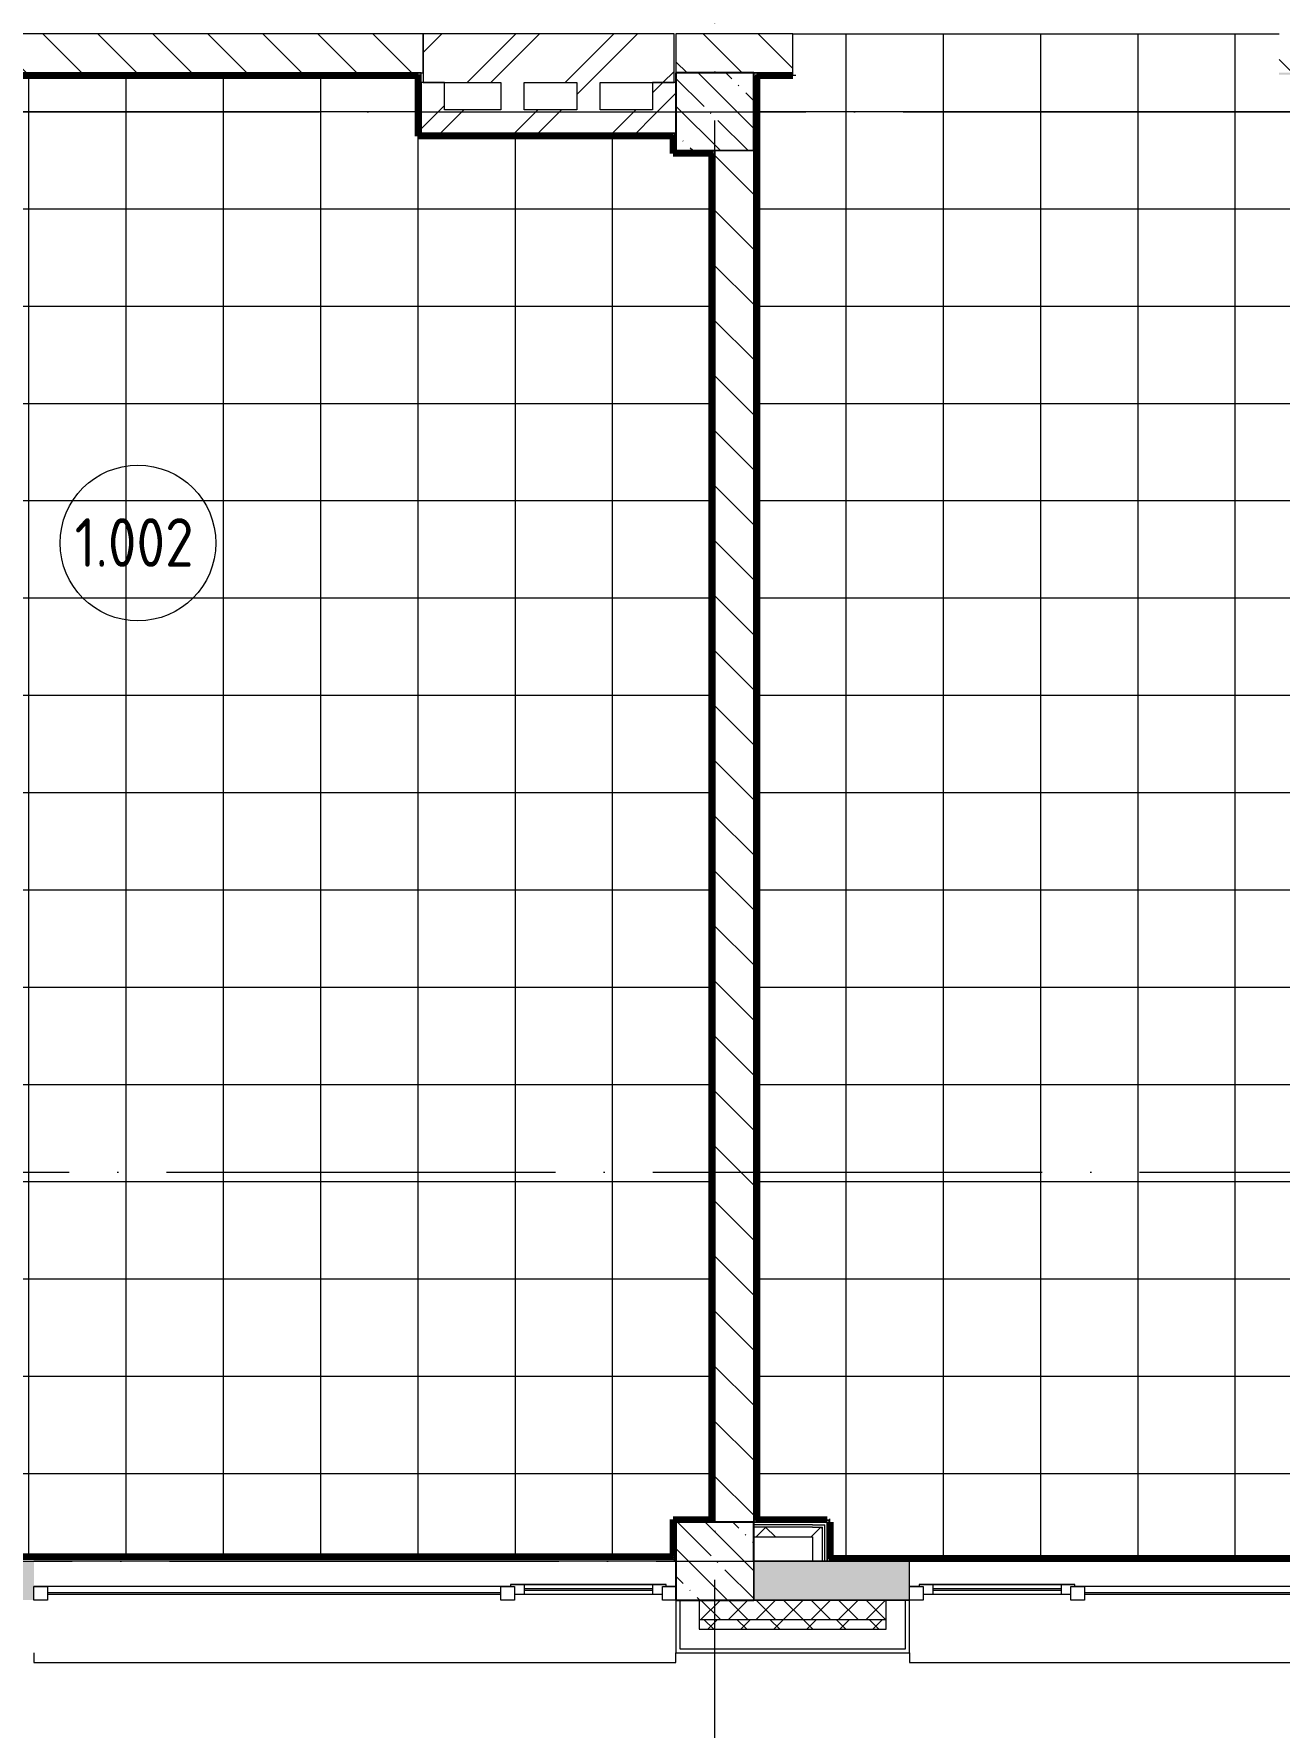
# Model space of a CAD drawing. Header units: millimetres. Extents: x -4370 to 196781, y -4577 to 61202.
# Drawn here: x 23250 to 29650, y 42672 to 51375 of the extents above; entities that cross this region are included whole.
import ezdxf

# ---------------------------------------------------------------- set-up
doc = ezdxf.new("R2010")
doc.units = ezdxf.units.MM
doc.linetypes.add('ADSK_Линия сетки', pattern=[2500, 2000, -250, 0, -250])
for name, color, linetype, lineweight in [('A-AREA-____-IDEN', 2, 'Continuous', 20), ('A-FLOR-____-OTLN', 192, 'Continuous', 9), ('A-FLOR-____-PATT', 8, 'Continuous', 9), ('A-GLAZ-____-MCUT', 151, 'Continuous', 9), ('A-GLAZ-____-OTLN', 151, 'Continuous', 9), ('A-WALL-____-MCUT', 113, 'Continuous', 9), ('A-WALL-____-PATT', 111, 'Continuous', 9), ('A-WALL-FNSH-MCUT', 113, 'Continuous', 9), ('I-WALL-____-OTLN', 2, 'Continuous', 9), ('S-COLS-____-MCUT', 52, 'Continuous', 9), ('S-COLS-____-OTLN', 52, 'Continuous', 9), ('S-GRID-____-OTLN', 1, 'Continuous', 9)]:
    doc.layers.add(name, color=color, linetype=linetype, lineweight=lineweight)
doc.styles.add('GOST Common_1', font='GOST_Common.ttf', dxfattribs={"width": 0.9, "height": 250})
pattern_1 = [(135, (0, 0), (-141.42136, -141.42136), [])]
pattern_2 = [(135, (0, 0), (-142.5612, -142.5612), []), (135, (142.56, 0), (-142.5612, -142.5612), [252.016, -50.403, 3.353, -47.05])]
pattern_3 = [(45, (0, 0), (-251.4472, 251.4472), []), (45, (0, 381), (-251.4472, 251.4472), [])]
pattern_4 = [(45, (0, 0), (-141.42136, 141.42136), []), (135, (0, 0), (-141.42136, -141.42136), [])]

# ---------------------------------------------------------------- blocks, each defined once
blk = doc.blocks.new('Окно_СКБ_2Ст1 - Окно_СКБ_2Ст_3300_ОК1-V3-О_АИ_ПП_0_000_Целиком')
at = {"layer": 'A-GLAZ-____-MCUT', "color": 90}
for p, q in [((-1650, -195), (-1650, -125)), ((-1650, -125), (-1580, -125)), ((-1580, -125), (-1580, -195)), ((750, -195), (750, -125)), ((750, -125), (820, -125)), ((820, -125), (820, -195)), ((1580, -155), (820, -155)), ((820, -155), (820, -195)), ((870, -205), (870, -155)), ((1530, -205), (1530, -155)), ((1580, -195), (1580, -125)), ((1580, -125), (1650, -125)), ((1580, -195), (1580, -155)), ((1650, -125), (1650, -195)), ((-1580, -195), (-1650, -195)), ((820, -195), (750, -195)), ((820, -195), (800, -195)), ((800, -195), (800, -205)), ((800, -205), (1600, -205)), ((1600, -205), (800, -205)), ((1650, -195), (1580, -195)), ((1600, -195), (1580, -195)), ((1600, -205), (1600, -195))]:
    blk.add_line(p, q, dxfattribs=at)
at = {"layer": 'A-GLAZ-____-MCUT', "color": 10, "lineweight": 5}
for p, q in [((750, -155), (-1580, -155)), ((750, -165), (-1580, -165)), ((870, -175), (1530, -175)), ((1530, -185), (870, -185))]:
    blk.add_line(p, q, dxfattribs=at)
at = {"layer": 'A-GLAZ-____-OTLN', "color": 10, "lineweight": 5}
for p, q in [((-1650, -195), (800, -195)), ((1600, -195), (1650, -195))]:
    blk.add_line(p, q, dxfattribs=at)
blk = doc.blocks.new('Окно_СКБ_2Ст1 - Окно_СКБ_2Ст 3300_ОК2л-V4-О_АИ_ПП_0_000_Целиком')
at = {"layer": 'A-GLAZ-____-MCUT', "color": 90}
for p, q in [((-1650, -195), (-1650, -125)), ((-1650, -125), (-1580, -125)), ((-1580, -125), (-1580, -195)), ((-820, -155), (-1580, -155)), ((-1580, -155), (-1580, -195)), ((-1530, -205), (-1530, -155)), ((-870, -205), (-870, -155)), ((-820, -195), (-820, -125)), ((-820, -125), (-750, -125)), ((-820, -195), (-820, -155)), ((-750, -125), (-750, -195)), ((1580, -195), (1580, -125)), ((1580, -125), (1650, -125)), ((1650, -125), (1650, -195)), ((-1580, -195), (-1650, -195)), ((-1580, -195), (-1600, -195)), ((-1600, -195), (-1600, -205)), ((-1600, -205), (-800, -205)), ((-800, -205), (-1600, -205)), ((-750, -195), (-820, -195)), ((-800, -195), (-820, -195)), ((-800, -205), (-800, -195)), ((1650, -195), (1580, -195))]:
    blk.add_line(p, q, dxfattribs=at)
at = {"layer": 'A-GLAZ-____-MCUT', "color": 10, "lineweight": 5}
for p, q in [((1580, -155), (-750, -155)), ((1580, -165), (-750, -165)), ((-1530, -175), (-870, -175)), ((-870, -185), (-1530, -185))]:
    blk.add_line(p, q, dxfattribs=at)
at = {"layer": 'A-GLAZ-____-OTLN', "color": 10, "lineweight": 5}
for p, q in [((-1650, -195), (-1600, -195)), ((-800, -195), (1650, -195))]:
    blk.add_line(p, q, dxfattribs=at)
blk = doc.blocks.new('WNW_Отлив1 - Отлив_металлический 2-28598290-О_АИ_ПП_0_000_Целиком')
at = {"layer": 'A-GLAZ-____-OTLN', "color": 10, "lineweight": 5}
for p, q in [((1650, 320), (-1650, 320)), ((-1650, 320), (-1650, 270)), ((1650, 270), (1650, 320))]:
    blk.add_line(p, q, dxfattribs=at)
blk = doc.blocks.new('0083_СОШ675_АР_R22_rvt-1-О_АИ_ПП_0_000_Целиком')
at = {"layer": 'A-WALL-____-PATT', "lineweight": 5}
h = blk.add_hatch(dxfattribs=at)
h.set_pattern_fill('FP_4', color=10, style=0, pattern_type=2)
h.set_pattern_definition(pattern_1)
h.paths.add_polyline_path([(25250, 51175), (25250, 51375), (20550, 51375), (20550, 51175), (20755, 51175), (20755, 51180), (20765, 51180), (20765, 51175), (24349.7, 51175)])
h.paths.add_polyline_path([(18050, 51175), (18050, 51375), (17250, 51375), (17250, 51175), (17519.3, 51175)])
h.paths.add_polyline_path([(14414.5, 51175), (14745, 51175), (14745, 51180), (14750, 51180), (14750, 51375), (10250, 51375), (10250, 51175), (13450, 51175)])
h = blk.add_hatch(dxfattribs=at)
h.set_pattern_fill('FP_7', color=10, style=0, pattern_type=2)
h.set_pattern_definition(pattern_3)
h.paths.add_polyline_path([(25650, 51125), (26540, 51125), (26540, 51375), (25250, 51375), (25250, 51125), (25591.6, 51125)])
h = blk.add_hatch(dxfattribs=at)
h.set_pattern_fill('FP_4', color=10, style=0, pattern_type=2)
h.set_pattern_definition(pattern_1)
h.paths.add_polyline_path([(34260, 51175), (34260, 51375), (29650, 51375), (29650, 51175), (33043, 51175)])
h.paths.add_polyline_path([(27150, 51175), (27150, 51375), (26550, 51375), (26550, 51175), (26833.5, 51175)])
h = blk.add_hatch(dxfattribs=at)
h.set_pattern_fill('FP_7', color=10, style=0, pattern_type=2)
h.set_pattern_definition(pattern_3)
h.paths.add_polyline_path([(25360, 50865), (25360, 51125), (25240, 51125), (25240, 50865)])
h = blk.add_hatch(dxfattribs=at)
h.set_pattern_fill('FP_7', color=10, style=0, pattern_type=2)
h.set_pattern_definition(pattern_3)
h.paths.add_polyline_path([(26160, 50985), (26160, 51125), (26040, 51125), (26040, 50985)])
h = blk.add_hatch(dxfattribs=at)
h.set_pattern_fill('FP_7', color=10, style=0, pattern_type=2)
h.set_pattern_definition(pattern_3)
h.paths.add_polyline_path([(26550, 50865), (26550, 51125), (26430, 51125), (26430, 50865)])
h = blk.add_hatch(dxfattribs=at)
h.set_pattern_fill('FP_7', color=10, style=0, pattern_type=2)
h.set_pattern_definition(pattern_3)
h.paths.add_polyline_path([(26430, 50865), (26430, 50985), (25360, 50985), (25360, 50865), (26212.5, 50865)])
h = blk.add_hatch(dxfattribs=at)
h.set_pattern_fill('FP_4', color=10, style=0, pattern_type=2)
h.set_pattern_definition(pattern_1)
h.paths.add_polyline_path([(26833.5, 43725), (26950, 43725), (26950, 50775), (26750, 50775), (26750, 43725)])
h = blk.add_hatch(dxfattribs=at)
h.set_pattern_fill('FP_56', color=252, style=0, pattern_type=2)
h.set_pattern_definition(pattern_4)
h.paths.add_polyline_path([(27252.6, 43650), (27252.6, 43700), (26950, 43700), (26950, 43650), (27144, 43650)])
h = blk.add_hatch(dxfattribs=at)
h.set_pattern_fill('FP_56', color=252, style=0, pattern_type=2)
h.set_pattern_definition(pattern_4)
h.paths.add_polyline_path([(27302.6, 43525), (27302.6, 43700), (27252.6, 43700), (27252.6, 43525)])
h = blk.add_hatch(dxfattribs=at)
h.set_pattern_fill('FP_5', color=10, style=0, pattern_type=2)
h.set_pattern_definition([(50, (0, 0), (364.3679, -31.8783), [38.1, -419.1]), (355, (0, 0), (-70.4859, 382.1133), [30.48, -335.28]), (100.451, (30.36, -2.66), (293.885, 350.2334), [32.38, -356.18]), (46.184, (0, 101.6), (542.1585, -84.0858), [57.15, -628.65]), (96.636, (45.2, 94.6), (474.805, 494.8554), [48.57, -534.27]), (351.184, (0, 101.6), (474.81, 494.85), [45.72, -502.92]), (21, (50.8, 76.2), (303.2285, -204.5305), [38.1, -419.1]), (326, (50.8, 76.2), (123.6039, 368.376), [30.48, -335.28]), (71.451, (76.07, 59.16), (426.8341, 163.8427), [32.38, -356.18]), (37.5, (0, 0), (6.17665, 169.11015), [16.764, -314.452, 16.764, -323.596, -336.55]), (37.5, (0, 0), (6.17665, 169.11015), [-671.576, 16.764, -319.786]), (7.5, (0, 0), (133.63888, 200.3615), [16.764, -177.292, 16.764, -306.832, -128.27]), (7.5, (0, 0), (133.63888, 200.3615), [-517.652, 16.764, -111.506]), (327.5, (-113.28, 0), (271.18182, -11.45836), [16.764, -110.236, 16.764, -379.476, -525.78]), (327.5, (-113.28, 0), (271.18182, -11.45836), [-523.24, 16.764, -509.016]), (317.5, (-164.08, 0), (296.2585, 50.85285), [16.764, -148.336, 16.764, -246.38, -373.38]), (317.5, (-164.08, 0), (296.2585, 50.85285), [-428.244, 16.764, -356.616])])
h.paths.add_polyline_path([(54350, 43325), (54350, 43525), (53550, 43525), (53550, 43325), (54155.2, 43325)])
h.paths.add_polyline_path([(51730, 43325), (51850, 43325), (51850, 43525), (51150, 43525), (51150, 43325), (51671.4, 43325)])
h.paths.add_polyline_path([(49050, 43325), (49850, 43325), (49850, 43525), (49050, 43525)])
h.paths.add_polyline_path([(44550, 43325), (45350, 43325), (45350, 43525), (44550, 43525)])
h.paths.add_polyline_path([(40494.4, 43325), (40850, 43325), (40850, 43525), (40050, 43525), (40050, 43325), (40170, 43325)])
h.paths.add_polyline_path([(36730, 43325), (36750, 43325), (36750, 43525), (36350, 43525), (36350, 43325), (36630, 43325)])
h.paths.add_polyline_path([(35550, 43325), (35950, 43325), (35950, 43525), (35550, 43525)])
h.paths.add_polyline_path([(33850, 43325), (33850, 43525), (33150, 43525), (33150, 43325), (33830, 43325)])
h.paths.add_polyline_path([(32250, 43325), (32250, 43525), (31450, 43525), (31450, 43325), (32230, 43325)])
h.paths.add_polyline_path([(27454.4, 43325), (27750, 43325), (27750, 43525), (26950, 43525), (26950, 43325), (27144, 43325)])
h.paths.add_polyline_path([(23230, 43325), (23250, 43325), (23250, 43525), (22450, 43525), (22450, 43325), (23130, 43325)])
h.paths.add_polyline_path([(18750, 43325), (18750, 43525), (17950, 43525), (17950, 43325), (18730, 43325)])
h.paths.add_polyline_path([(15830, 43325), (15850, 43325), (15850, 43525), (15150, 43525), (15150, 43325), (15730, 43325)])
h.paths.add_polyline_path([(14130, 43325), (14250, 43325), (14250, 43525), (13450, 43525), (13450, 43325), (14104, 43325)])
h.paths.add_polyline_path([(9136.4, 43325), (9750, 43325), (9750, 43525), (8950, 43525), (8950, 43325)])
h.paths.add_polyline_path([(4450, 43325), (5250, 43325), (5250, 43525), (4450, 43525)])
h.paths.add_polyline_path([(730, 43325), (750, 43325), (750, 43525), (200, 43525), (200, 43325), (630, 43325)])
h = blk.add_hatch(dxfattribs=at)
h.set_pattern_fill('FP_6', color=10, style=0, pattern_type=2)
h.set_pattern_definition([(45, (0, 0), (-70.71068, 70.71068), []), (135, (0, 0), (-70.71068, -70.71068), [])])
h.paths.add_polyline_path([(69063, 43225), (69063, 43325), (62670, 43325), (62670, 43225), (69058, 43225)])
h.paths.add_polyline_path([(59122.8, 43225), (59130, 43225), (59130, 43325), (58170, 43325), (58170, 43225)])
h.paths.add_polyline_path([(54630, 43225), (54630, 43325), (53670, 43325), (53670, 43225), (54155.2, 43225)])
h.paths.add_polyline_path([(51730, 43225), (51730, 43325), (51270, 43325), (51270, 43225), (51671.4, 43225)])
h.paths.add_polyline_path([(49187.7, 43225), (50130, 43225), (50130, 43325), (49170, 43325), (49170, 43225)])
h.paths.add_polyline_path([(45630, 43225), (45630, 43325), (44670, 43325), (44670, 43225)])
h.paths.add_polyline_path([(41130, 43225), (41130, 43325), (40170, 43325), (40170, 43225)])
h.paths.add_polyline_path([(36630, 43225), (36630, 43325), (35670, 43325), (35670, 43225)])
h.paths.add_polyline_path([(33730, 43225), (33730, 43325), (33270, 43325), (33270, 43225)])
h.paths.add_polyline_path([(32130, 43225), (32130, 43325), (31170, 43325), (31170, 43225), (31801.1, 43225)])
h.paths.add_polyline_path([(27630, 43225), (27630, 43325), (26670, 43325), (26670, 43225), (26833.5, 43225)])
h.paths.add_polyline_path([(23130, 43225), (23130, 43325), (22170, 43325), (22170, 43225)])
h.paths.add_polyline_path([(17670, 43225), (18630, 43225), (18630, 43325), (17670, 43325), (17670, 43249.4)])
h.paths.add_polyline_path([(15730, 43225), (15730, 43325), (15270, 43325), (15270, 43225)])
h.paths.add_polyline_path([(13170, 43225), (14130, 43225), (14130, 43325), (13170, 43325), (13170, 43249.4)])
h.paths.add_polyline_path([(9630, 43225), (9630, 43325), (8670, 43325), (8670, 43225), (9446.9, 43225)])
h.paths.add_polyline_path([(4479.3, 43225), (5130, 43225), (5130, 43325), (4170, 43325), (4170, 43225)])
h.paths.add_polyline_path([(630, 43225), (630, 43325), (-300, 43325), (-300, 43225)])
h = blk.add_hatch(dxfattribs=at)
h.set_pattern_fill('FP_1', color=10, style=0, pattern_type=2)
h.set_pattern_definition([(135, (0, 0), (-84.85281, -84.85281), []), (225, (0, 0), (84.85281, -84.85281), [])])
h.paths.add_polyline_path([(69063, 43175), (69063, 43225), (62670, 43225), (62670, 43175), (69058, 43175)])
h.paths.add_polyline_path([(59122.8, 43175), (59130, 43175), (59130, 43225), (58170, 43225), (58170, 43175)])
h.paths.add_polyline_path([(54630, 43175), (54630, 43225), (53670, 43225), (53670, 43175), (54155.2, 43175)])
h.paths.add_polyline_path([(51671.4, 43175), (51730, 43175), (51730, 43225), (51270, 43225), (51270, 43175)])
h.paths.add_polyline_path([(49187.7, 43175), (50130, 43175), (50130, 43225), (49170, 43225), (49170, 43175)])
h.paths.add_polyline_path([(45630, 43175), (45630, 43225), (44670, 43225), (44670, 43175)])
h.paths.add_polyline_path([(40170, 43175), (41130, 43175), (41130, 43225), (40170, 43225)])
h.paths.add_polyline_path([(35670, 43175), (36630, 43175), (36630, 43225), (35670, 43225)])
h.paths.add_polyline_path([(33730, 43175), (33730, 43225), (33270, 43225), (33270, 43175)])
h.paths.add_polyline_path([(31801.1, 43175), (32130, 43175), (32130, 43225), (31170, 43225), (31170, 43175)])
h.paths.add_polyline_path([(27630, 43175), (27630, 43225), (26670, 43225), (26670, 43175), (26833.5, 43175)])
h.paths.add_polyline_path([(22170, 43175), (23130, 43175), (23130, 43225), (22170, 43225)])
h.paths.add_polyline_path([(18630, 43175), (18630, 43225), (17670, 43225), (17670, 43175)])
h.paths.add_polyline_path([(15270, 43175), (15730, 43175), (15730, 43225), (15270, 43225)])
h.paths.add_polyline_path([(14130, 43175), (14130, 43225), (13170, 43225), (13170, 43175)])
h.paths.add_polyline_path([(9446.9, 43175), (9630, 43175), (9630, 43225), (8670, 43225), (8670, 43175)])
h.paths.add_polyline_path([(4170, 43175), (5130, 43175), (5130, 43225), (4170, 43225)])
h.paths.add_polyline_path([(630, 43175), (630, 43225), (-350, 43225), (-350, 43175)])
at = {"layer": 'S-COLS-____-OTLN', "lineweight": 5}
h = blk.add_hatch(dxfattribs=at)
h.set_pattern_fill('FP_3', color=256, style=0, pattern_type=2)
h.set_pattern_definition(pattern_2)
h.paths.add_polyline_path([(26750, 50775), (26950, 50775), (26950, 51175), (26550, 51175), (26550, 50775)])
h = blk.add_hatch(dxfattribs=at)
h.set_pattern_fill('FP_3', color=256, style=0, pattern_type=2)
h.set_pattern_definition(pattern_2)
h.paths.add_polyline_path([(26550, 43325), (26950, 43325), (26950, 43725), (26550, 43725)])
at = {"layer": 'A-WALL-____-MCUT', "color": 50, "lineweight": 13}
for p, q in [((25250, 51375), (20550, 51375)), ((25250, 51175), (25250, 51375)), ((26540, 51375), (25250, 51375)), ((25250, 51375), (25250, 51125)), ((26540, 51125), (26540, 51375)), ((27150, 51375), (26550, 51375)), ((26550, 51375), (26550, 51175)), ((27150, 51175), (27150, 51375)), ((22450, 51175), (25250, 51175)), ((26550, 51175), (27150, 51175)), ((25360, 51125), (25240, 51125)), ((25240, 51125), (25240, 50865)), ((25250, 51125), (25650, 51125)), ((25360, 50985), (25360, 51125)), ((25650, 51125), (25650, 50985)), ((25770, 50985), (25770, 51125)), ((25770, 51125), (26040, 51125)), ((26040, 51125), (26040, 50985)), ((26160, 50985), (26160, 51125)), ((26160, 51125), (26540, 51125)), ((26550, 51125), (26430, 51125)), ((26430, 51125), (26430, 50985)), ((26550, 50865), (26550, 51125)), ((25650, 50985), (25360, 50985)), ((26040, 50985), (25770, 50985)), ((26430, 50985), (26160, 50985)), ((25240, 50865), (25360, 50865)), ((25360, 50865), (26430, 50865)), ((26430, 50865), (26550, 50865)), ((26750, 50775), (26750, 43725)), ((26950, 43725), (26950, 50775)), ((26750, 43725), (26950, 43725)), ((26950, 43700), (26950, 43650)), ((27252.6, 43700), (26950, 43700)), ((27252.6, 43700), (27302.6, 43700)), ((27302.6, 43525), (27302.6, 43700)), ((26950, 43650), (27252.6, 43650)), ((27252.6, 43650), (27252.6, 43525)), ((27750, 43525), (26950, 43525)), ((27252.6, 43525), (27302.6, 43525)), ((27750, 43325), (27750, 43525)), ((27630, 43325), (26950, 43325)), ((26950, 43325), (27630, 43325)), ((27730, 43325), (27630, 43325)), ((27630, 43325), (27730, 43325)), ((27750, 43325), (27730, 43325)), ((27730, 43325), (27750, 43325))]:
    blk.add_line(p, q, dxfattribs=at)
at = {"layer": 'A-WALL-____-MCUT', "color": 10, "lineweight": 5}
for p, q in [((26950, 50775), (26750, 50775)), ((27252.6, 43712.5), (26950, 43712.5)), ((27252.6, 43712.5), (27302.6, 43712.5)), ((27302.6, 43712.5), (27315.1, 43712.5)), ((27315.1, 43525), (27315.1, 43712.5)), ((26950, 43525), (26950, 43325)), ((26570, 43325), (26570, 43075)), ((26670, 43325), (26670, 43225)), ((27630, 43225), (27630, 43325)), ((27730, 43075), (27730, 43325)), ((26670, 43225), (26670, 43175)), ((26670, 43225), (27630, 43225)), ((26670, 43175), (27630, 43175)), ((27630, 43175), (27630, 43225)), ((26570, 43075), (27730, 43075))]:
    blk.add_line(p, q, dxfattribs=at)
at = {"layer": 'A-WALL-____-MCUT', "color": 90}
blk.add_line((26950, 43325), (26670, 43325), dxfattribs=at)
at = {"layer": 'A-WALL-FNSH-MCUT', "color": 90}
for p, q in [((27252.6, 43725), (26950, 43725)), ((26950, 43725), (26950, 43712.5)), ((26950, 43712.5), (26950, 43700)), ((27302.6, 43725), (27252.6, 43725)), ((27315.1, 43725), (27302.6, 43725)), ((27327.6, 43725), (27315.1, 43725)), ((27327.6, 43525), (27327.6, 43725)), ((27302.6, 43525), (27315.1, 43525)), ((27315.1, 43525), (27327.6, 43525)), ((26570, 43325), (26550, 43325)), ((26550, 43325), (26550, 43055)), ((26670, 43325), (26570, 43325)), ((27750, 43055), (27750, 43325)), ((26550, 43055), (27750, 43055))]:
    blk.add_line(p, q, dxfattribs=at)
at = {"layer": 'I-WALL-____-OTLN', "color": 90}
for p, q in [((23250, 43545), (26540, 43545)), ((26540, 43535), (26540, 43525)), ((26540, 43525), (26550, 43525)), ((27750, 43525), (31040, 43525))]:
    blk.add_line(p, q, dxfattribs=at)
at = {"layer": 'S-COLS-____-MCUT', "color": 130, "lineweight": 25}
for p, q in [((26950, 51175), (26550, 51175)), ((26550, 51175), (26550, 50775)), ((26950, 50775), (26950, 51175)), ((26550, 50775), (26750, 50775)), ((26950, 43725), (26550, 43725)), ((26550, 43725), (26550, 43325)), ((26950, 43525), (26950, 43725)), ((26550, 43325), (26950, 43325))]:
    blk.add_line(p, q, dxfattribs=at)
at = {"layer": 'S-COLS-____-OTLN', "color": 90}
for p, q in [((26750, 50775), (26950, 50775)), ((26950, 43325), (26950, 43525))]:
    blk.add_line(p, q, dxfattribs=at)
at = {"layer": 'A-GLAZ-____-OTLN', "color": 90, "lineweight": 9, "rotation": 180}
for name, p in [('Окно_СКБ_2Ст1 - Окно_СКБ_2Ст 3300_ОК2л-V4-О_АИ_ПП_0_000_Целиком', (24900, 43200)), ('Окно_СКБ_2Ст1 - Окно_СКБ_2Ст_3300_ОК1-V3-О_АИ_ПП_0_000_Целиком', (29400, 43200)), ('WNW_Отлив1 - Отлив_металлический 2-28598290-О_АИ_ПП_0_000_Целиком', (24900, 43325)), ('WNW_Отлив1 - Отлив_металлический 2-28598290-О_АИ_ПП_0_000_Целиком', (29400, 43325))]:
    blk.add_blockref(name, p, dxfattribs=at)
blk = doc.blocks.new('ADSK_Марка_Помещение_ОдноЗначение - Номер-159740-О_АИ_ПП_0_000_Целиком')
at = {"layer": 'A-AREA-____-IDEN'}
blk.add_circle((0, 0), 4, dxfattribs=at)

msp = doc.modelspace()

# ---------------------------------------------------------------- hatches: boundary and pattern name
at = {"layer": 'A-FLOR-____-PATT'}
h = msp.add_hatch(dxfattribs=at)
h.set_pattern_fill('FP_238', color=256, style=0, pattern_type=2)
h.set_pattern_definition([(270, (-77775.64, 164975.64), (500, 3e-14), []), (0, (-77775.64, 164975.64), (0, 500), [])])
h.paths.add_polyline_path([(21865.894355, 43540.000586), (22035, 43540.000586), (22035, 43731.999414), (22040, 43731.999414), (22040, 43741.999414), (22050, 43741.999414), (22050, 43746.999414), (22827.581176, 43746.999414), (22827.581176, 43741.999414), (22837.581176, 43741.999414), (22837.581176, 43731.999414), (22842.581176, 43731.999414), (22842.581176, 43545), (22845.081176, 43545), (22845.081176, 43550), (26534.978078, 43550), (26534.978078, 43739.999414), (26734.978078, 43739.999414), (26734.978078, 50760), (26534.978078, 50760), (26534.978078, 50849.999414), (25224.978078, 50849.999414), (25224.978078, 51160), (22464.978078, 51160), (22465, 50760), (21435, 50760), (21435, 50770), (21440, 50770), (21440, 50774.999414), (21430, 50774.999414), (21430, 51155), (20760, 51155), (20760, 51160), (20550, 51160), (20550, 51374.999414), (18050, 51374.999414), (18050, 51160), (17964.978078, 51160), (17964.978078, 50760), (17764.978078, 50760), (17764.978078, 43746.999414), (18342.581176, 43746.999414), (18342.581176, 43540.000586), (21770.806861, 43540.000586)])
h.paths.add_polyline_path([(22449.978078, 43724.999414), (22449.978078, 43731.999414), (22050, 43731.999414), (22050, 43724.999414), (22057, 43724.999414)])
h.paths.add_polyline_path([(17756.478078, 43724.999414), (17950, 43724.999414), (17949.978078, 43731.999414), (17750, 43731.999414), (17750, 43724.999414)])
h.paths.add_polyline_path([(25249.978078, 51124.999414), (25249.978078, 51174.999414), (25239.978078, 51174.999414), (25239.978078, 51124.999414)])
h = msp.add_hatch(dxfattribs=at)
h.set_pattern_fill('FP_239', color=256, style=0, pattern_type=2)
h.set_pattern_definition([(270, (-68575.64, 164975.64), (500, 3e-14), []), (0, (-68575.64, 164975.64), (0, 500), [])])
h.paths.add_polyline_path([(28075.384505, 43540), (31034.978078, 43540), (31034.978078, 43732), (31039.978078, 43732), (31039.978078, 43742), (31049.978078, 43742), (31049.978078, 43747), (31827.581176, 43747), (31827.581176, 43742), (31837.581176, 43742), (31837.581176, 43732), (31842.581176, 43732), (31842.581176, 43540.000586), (35562.542259, 43540.000586), (35562.542259, 43747.03554), (35935, 43747.03554), (35935, 50850), (34244.978078, 50850), (34244.978078, 51160), (31464.978078, 51160), (31464.978078, 50760), (30419.978078, 50760), (30419.978078, 51155), (29749.978078, 51155), (29749.978078, 51160), (29650, 51160), (29649.837356, 51374.999414), (27150, 51374.999414), (27150, 51160), (26964.978078, 51160), (26964.978078, 43740), (27327.581176, 43740), (27327.581176, 43735), (27337.581176, 43735), (27337.581176, 43725), (27342.581176, 43724.193489), (27342.581176, 43540), (27759, 43540)])
h.paths.add_polyline_path([(31449.978078, 43724.999414), (31449.978078, 43731.999414), (31049.978078, 43732), (31050, 43724.999414), (31180.129581, 43724.999414)])
h.paths.add_polyline_path([(27252.581176, 43724.999414), (27252.578832, 43725), (27143.960983, 43724.999414)])
at = {"layer": 'A-WALL-____-PATT'}
for points in [[(25229.978078, 51165), (25239.978078, 51165), (25239.978078, 51175), (22459.978078, 51175), (22459.978078, 51165), (24349.690415, 51165)], [(26949.978078, 43725), (26959.978078, 43725), (26959.978078, 51175), (26949.978078, 51175), (26949.978078, 43826.941738)], [(25239.978078, 50864.999414), (25239.978078, 51165), (25229.978078, 51165), (25229.978078, 50864.999414)], [(26539.978078, 50854.999414), (26539.978078, 50864.999414), (25229.978078, 50864.999414), (25229.978078, 50854.999414), (26212.53746, 50854.999414)], [(26549.978078, 50775), (26549.978078, 50864.999414), (26539.978078, 50864.999414), (26539.978078, 50775)], [(26739.978078, 50765), (26739.978078, 50775), (26539.978078, 50775), (26539.978078, 50765)], [(26739.978078, 43734.999414), (26749.978078, 43734.999414), (26749.978078, 50775), (26739.978078, 50775), (26739.978078, 44404.461702)], [(26549.978078, 43535), (26549.978078, 43734.999414), (26539.978078, 43734.999414), (26539.978078, 43535)], [(26549.978078, 43724.999414), (26749.978078, 43724.999414), (26749.978078, 43734.999414), (26549.978078, 43734.999414)], [(27327.581176, 43725), (27337.581176, 43725), (27337.581176, 43735), (26959.978078, 43735), (26959.978078, 43725), (27143.960983, 43725)], [(27337.581176, 43535), (27337.581176, 43725), (27327.581176, 43725), (27327.581176, 43535)], [(27749.978078, 43525), (27749.978078, 43535), (27327.581176, 43535), (27327.581176, 43525), (27454.43549, 43525)]]:
    msp.add_hatch(color=7, dxfattribs=at).paths.add_polyline_path(points)
h = msp.add_hatch(color=7, dxfattribs=at)
h.paths.add_polyline_path([(30429.978078, 51165), (30439.978078, 51165), (30439.978078, 51175), (29650, 51175), (29650, 51165), (29744.978078, 51165.074627), (29744.978078, 51170), (29754.978078, 51170), (29754.978078, 51165), (30419.978078, 51165)])
h.paths.add_polyline_path([(26959.978078, 51165), (27150, 51165), (27150, 51175), (26959.978078, 51175)])

# ---------------------------------------------------------------- linework, layer by layer
at = {"layer": 'A-FLOR-____-OTLN'}
msp.add_line((27150, 51374.999414), (29650, 51374.999414), dxfattribs=at)
at = {"layer": 'A-WALL-____-MCUT', "color": 7}
for p, q in [((25239.978078, 51175), (22449.978078, 51175)), ((25239.978078, 50864.999414), (25239.978078, 51175)), ((26949.978078, 51175), (26949.978078, 43725)), ((27150, 51175), (26949.978078, 51175)), ((27150, 51165), (27150, 51175)), ((22459.978078, 51165), (25229.978078, 51165)), ((25229.978078, 51165), (25229.978078, 50854.999414)), ((26959.978078, 43735), (26959.978078, 51165)), ((26959.978078, 51165), (27150, 51165)), ((25229.978078, 50854.999414), (26539.978078, 50854.999414)), ((26549.978078, 50864.999414), (25239.978078, 50864.999414)), ((26539.978078, 50854.999414), (26539.978078, 50765)), ((26549.978078, 50775), (26549.978078, 50864.999414)), ((26539.978078, 50765), (26739.978078, 50765)), ((26749.978078, 50775), (26549.978078, 50775)), ((26739.978078, 50765), (26739.978078, 43734.999414)), ((26749.978078, 43724.999414), (26749.978078, 50775)), ((26539.978078, 43734.999414), (26539.978078, 43535)), ((26749.978078, 43734.999414), (26539.978078, 43734.999414)), ((26549.978078, 43535), (26549.978078, 43724.999414)), ((26549.978078, 43724.999414), (26749.978078, 43724.999414)), ((26949.978078, 43725), (27327.581176, 43725)), ((27337.581176, 43735), (26959.978078, 43735)), ((27327.581176, 43725), (27327.581176, 43525)), ((27337.581176, 43535), (27337.581176, 43735)), ((26539.978078, 43535), (26549.978078, 43535)), ((27327.581176, 43525), (27749.978078, 43525)), ((27749.978078, 43535), (27337.581176, 43535)), ((27749.978078, 43525), (27749.978078, 43535))]:
    msp.add_line(p, q, dxfattribs=at)
at = {"layer": 'A-WALL-____-MCUT'}
for p, q in [((25229.978078, 51165), (25239.978078, 51165)), ((26739.978078, 50765), (26739.978078, 50775))]:
    msp.add_line(p, q, dxfattribs=at)
at = {"layer": 'I-WALL-____-OTLN', "color": 5, "lineweight": 90}
for p, q in [((25224.978078, 51160), (22464.978078, 51160)), ((25224.978078, 50849.999414), (25224.978078, 51160)), ((26964.978078, 51160), (26964.978078, 43735)), ((27150, 51160), (26964.978078, 51160)), ((27150, 51160), (27150, 51165)), ((26534.978078, 50849.999414), (25224.978078, 50849.999414)), ((26534.978078, 50760), (26534.978078, 50849.999414)), ((26734.978078, 50760), (26534.978078, 50760)), ((26734.978078, 43734.999414), (26734.978078, 50760)), ((26534.978078, 43550), (26534.978078, 43739.999414)), ((26534.978078, 43739.999414), (26739.978078, 43739.999414)), ((26539.978078, 43724.999414), (26534.978078, 43724.999414)), ((26959.971358, 43740), (27327.581176, 43740)), ((27327.581176, 43735), (27327.581176, 43740)), ((27342.581176, 43725), (27337.581176, 43725)), ((27342.581176, 43725), (27342.581176, 43534.878758)), ((22845.081176, 43550), (26534.978078, 43550)), ((27337.581176, 43540), (31039.978078, 43540))]:
    msp.add_line(p, q, dxfattribs=at)
at = {"layer": 'I-WALL-____-OTLN'}
for p, q in [((23250, 43535), (26539.978078, 43535)), ((26549.978078, 43525), (23250, 43525)), ((27749.978078, 43535), (31039.978078, 43535)), ((31049.978078, 43525), (27750, 43525))]:
    msp.add_line(p, q, dxfattribs=at)
at = {"layer": 'S-GRID-____-OTLN', "linetype": 'ADSK_Линия сетки'}
for p, q in [((26750, -3572.657751), (26750, 60644.999414)), ((-2283.763124, 50975.000586), (155078.554077, 50975.000586)), ((-3569.551216, 45525.000586), (156348.554077, 45525.000586)), ((-3553.763124, 43525.000586), (156348.554077, 43525.000586))]:
    msp.add_line(p, q, dxfattribs=at)

# ---------------------------------------------------------------- block references
at = {"lineweight": 5}
msp.add_blockref('0083_СОШ675_АР_R22_rvt-1-О_АИ_ПП_0_000_Целиком', (0, 0), dxfattribs=at)
at = {"layer": 'A-AREA-____-IDEN', "xscale": 99.99999999999993, "yscale": 99.99999999999993, "zscale": 99.99999999999993}
msp.add_blockref('ADSK_Марка_Помещение_ОдноЗначение - Номер-159740-О_АИ_ПП_0_000_Целиком', (23784.979805, 48758.140178), dxfattribs=at)

# ---------------------------------------------------------------- texts
at = {"layer": 'A-AREA-____-IDEN', "lineweight": 9, "insert": (23459.622548, 48885.865249), "char_height": 250, "width": 800.8858125, "attachment_point": 1, "style": 'GOST Common_1'}
msp.add_mtext('1.002', dxfattribs=at)

doc.saveas('drawing.dxf')
